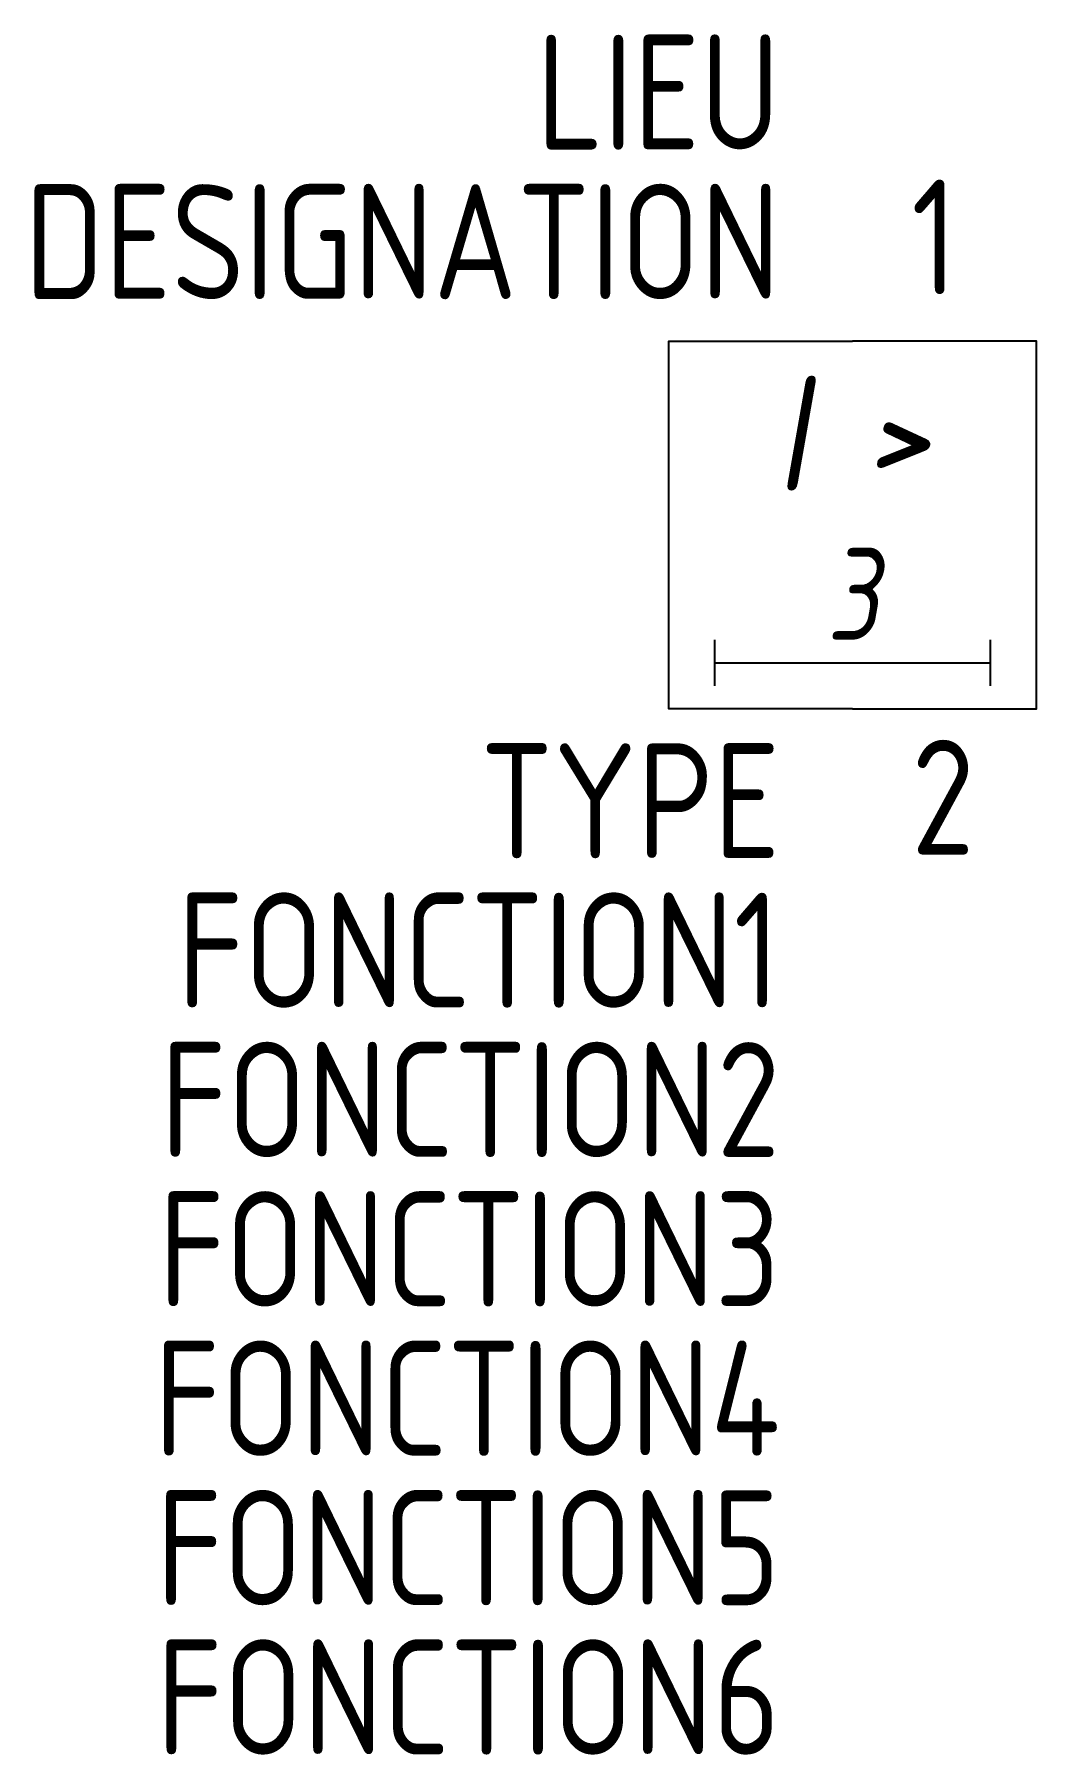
# Model space of a CAD drawing. Header units: millimetres. Extents: x -17.8 to 4, y -30.7 to 6.7.
import ezdxf
from ezdxf.enums import TextEntityAlignment as Align

# ---------------------------------------------------------------- set-up
doc = ezdxf.new("R2010")
doc.units = ezdxf.units.MM
for name, color, linetype in [('SYMB_FIL', 3, 'Continuous'), ('SYMB_TXT_CONTACT', 2, 'Continuous'), ('SYMB_TXT_NOM', 3, 'Continuous')]:
    doc.layers.add(name, color=color, linetype=linetype)
doc.styles.add('NET2_5', font='isocp.shx', dxfattribs={"width": 0.9, "height": 2.5})
doc.styles.add('NET_2', font='isocp.shx', dxfattribs={"width": 0.9, "height": 2})

msp = doc.modelspace()

# ---------------------------------------------------------------- linework, layer by layer
at = {"layer": 'SYMB_FIL'}
for p, q in [((-3, -7.5), (-3, -6.5)), ((3, -7.5), (3, -6.5)), ((-3, -7), (3, -7))]:
    msp.add_line(p, q, dxfattribs=at)
for points in [[(0, -8), (-4, -8), (-4, 0), (0, 0)], [(0, -8), (4, -8), (4, 0), (0, 0)]]:
    msp.add_lwpolyline(points, dxfattribs=at)

# ---------------------------------------------------------------- texts
at = {"layer": 'SYMB_TXT_CONTACT', "style": 'NET2_5', "oblique": 10, "width": 0.9}
msp.add_text('I >', height=2.5, dxfattribs=at).set_placement((0, -2), align=Align.MIDDLE_CENTER)
at = {"layer": 'SYMB_TXT_CONTACT', "style": 'NET2_5', "width": 0.9, "flags": 8}
for tag, p in [('1', (1.275, 1.016)), ('2', (1.275, -11.173))]:
    msp.add_attdef(tag, p, '', height=2.5, dxfattribs=at)
at = {"layer": 'SYMB_TXT_CONTACT', "style": 'NET_2', "oblique": 10, "width": 0.9, "flags": 8}
msp.add_attdef('3', text='t= "', height=2, dxfattribs=at).set_placement((0, -6.5), align=Align.CENTER)
at = {"layer": 'SYMB_TXT_NOM', "style": 'NET2_5', "width": 0.9, "flags": 8}
for tag, text, p in [('LIEU', '', (-1.575, 4.166)), ('DESIGNATION', 'K?', (-1.575, 0.916)), ('TYPE', '', (-1.575, -11.25)), ('FONCTION1', '', (-1.575, -14.5)), ('FONCTION2', '', (-1.575, -17.75)), ('FONCTION3', '', (-1.575, -21)), ('FONCTION4', '', (-1.575, -24.25)), ('FONCTION5', '', (-1.575, -27.5)), ('FONCTION6', '', (-1.575, -30.75))]:
    msp.add_attdef(tag, text=text, height=2.5, dxfattribs=at).set_placement(p, align=Align.RIGHT)

doc.saveas('drawing.dxf')
